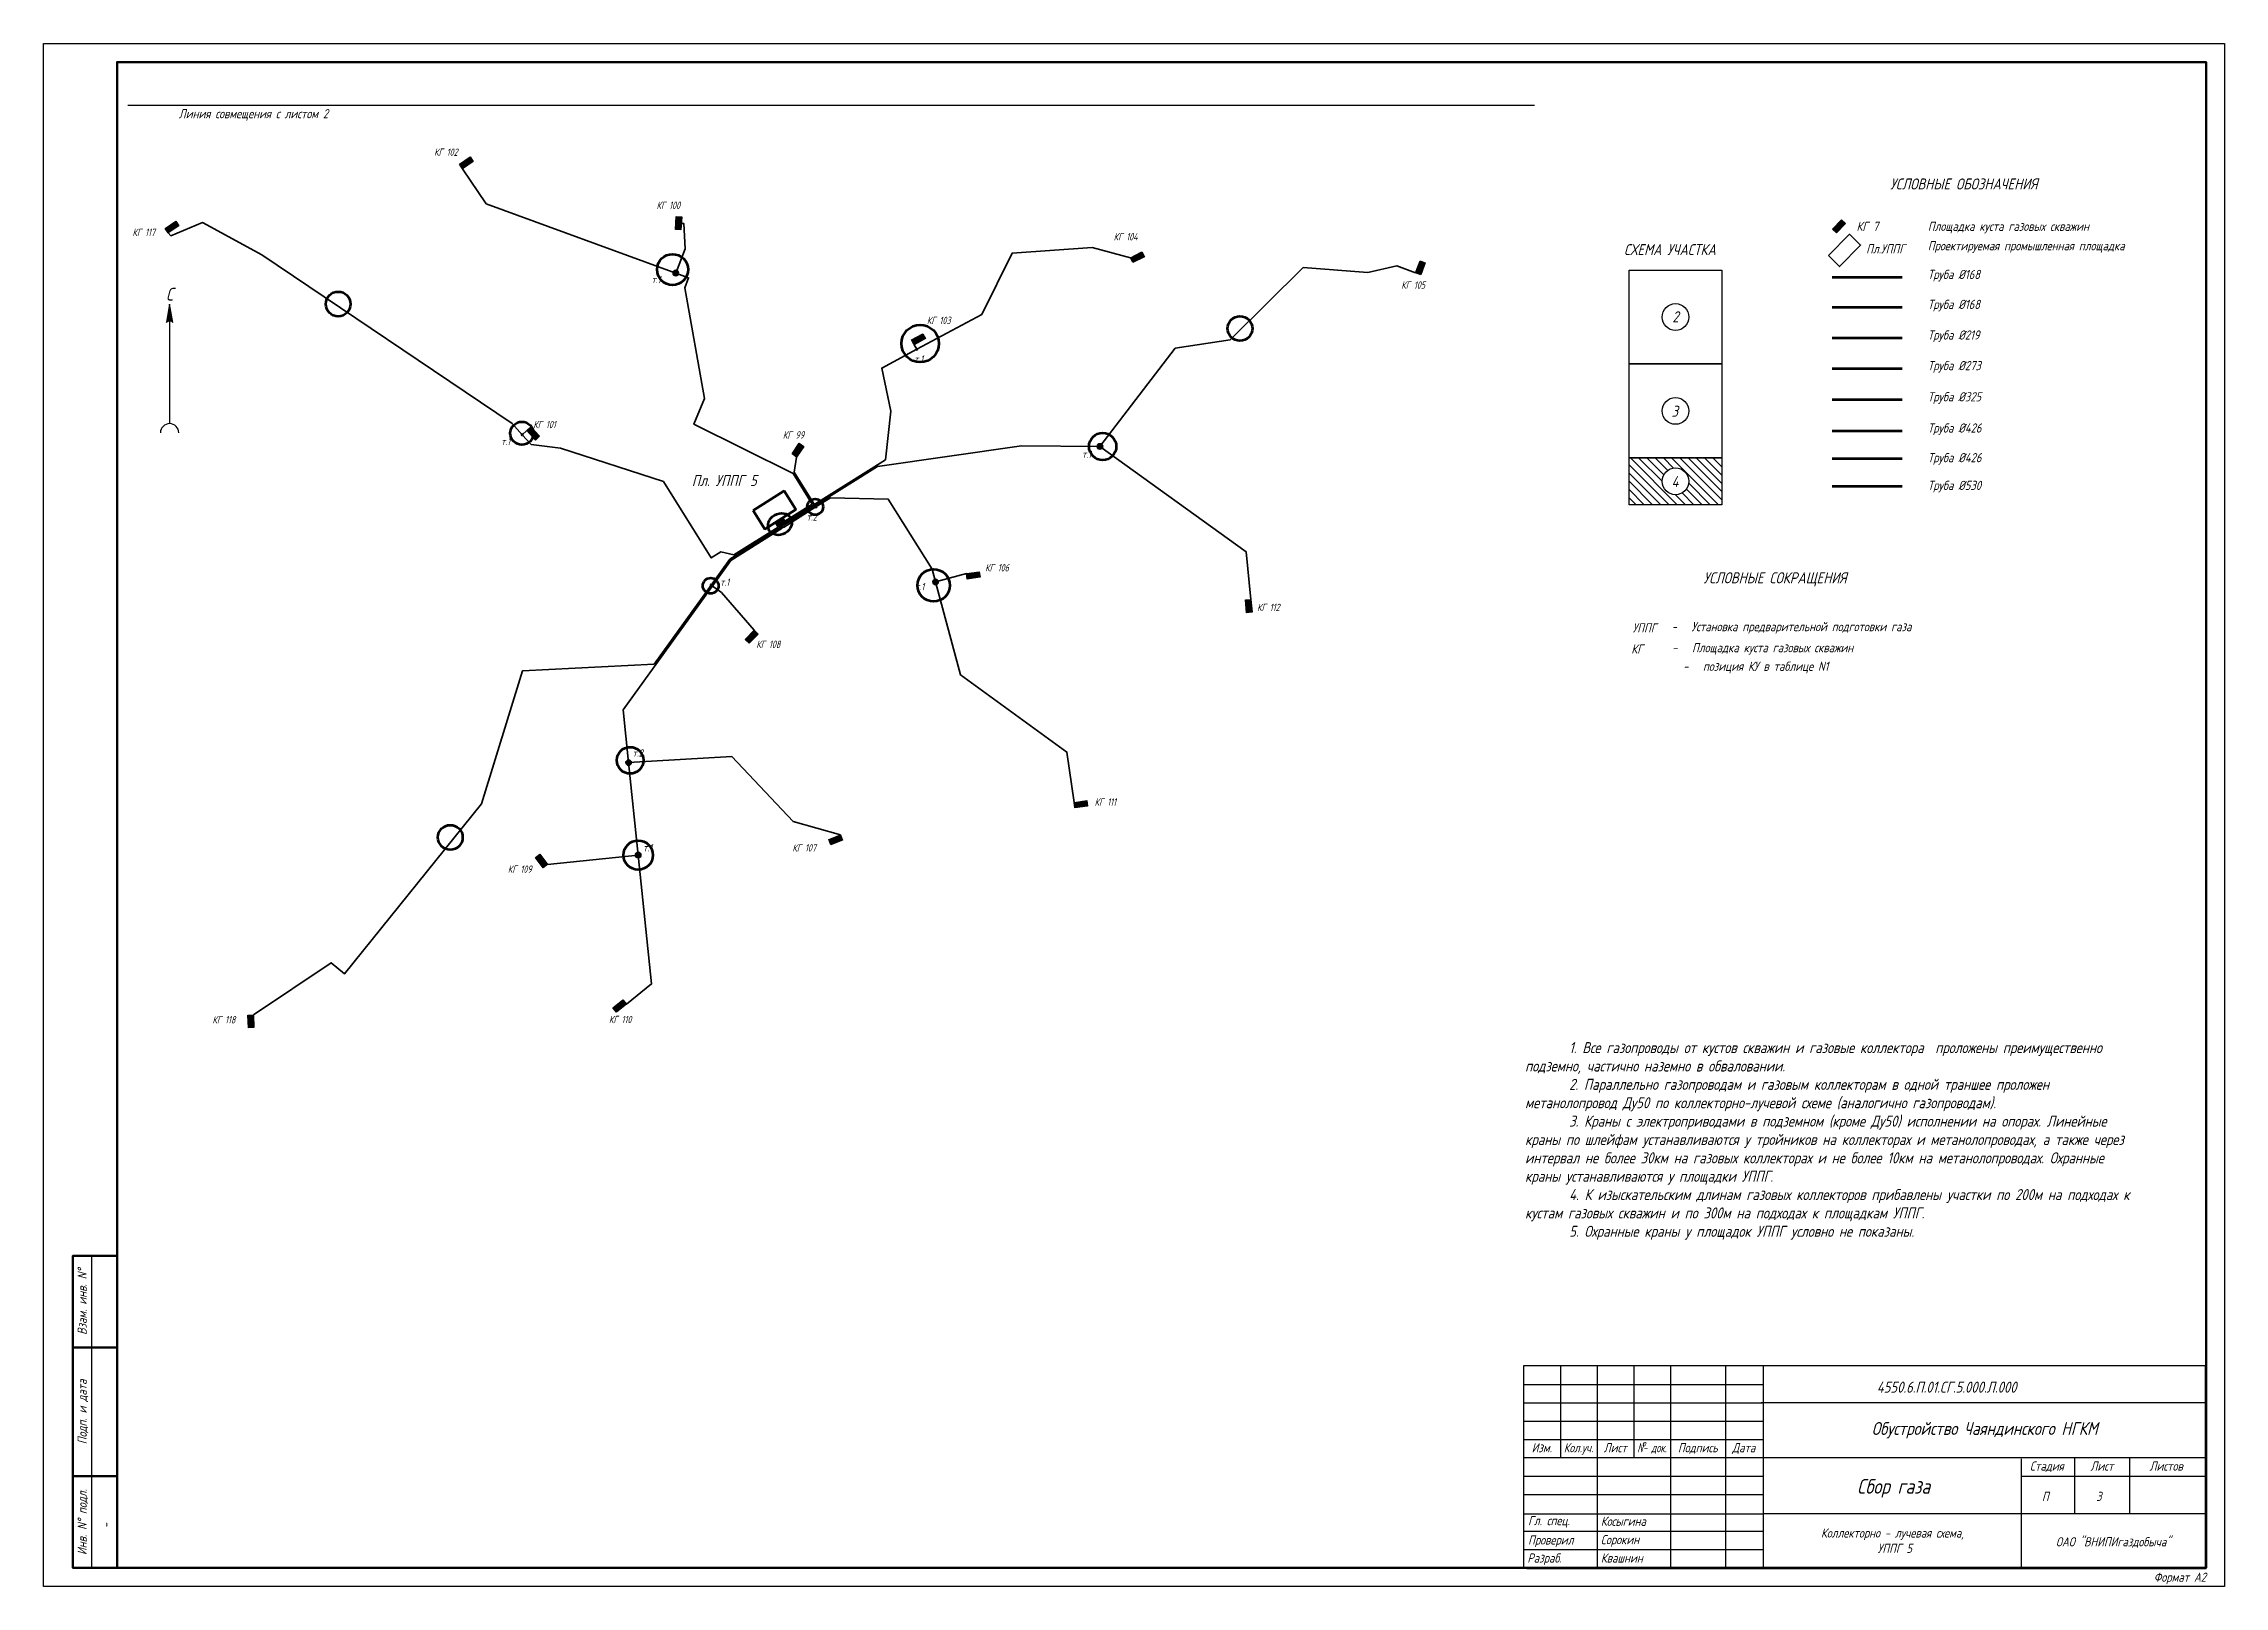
# Paper-space layout 'Лист4' of a CAD drawing. Extents: x -551 to 43, y -1079 to -659.
# The model-space entities are those that its viewports show. They can reach past a viewport. Long polylines and large blocks are cut down to what shows.
import ezdxf
from ezdxf.enums import TextEntityAlignment as Align

# ---------------------------------------------------------------- set-up
doc = ezdxf.new("R2010")
doc.units = 0
for name, color, linetype, lineweight in [('159', 80, 'Continuous', 25), ('168', 244, 'Continuous', 25), ('219', 11, 'Continuous', 25), ('273', 140, 'Continuous', 25), ('325', 92, 'Continuous', 25), ('377', 40, 'Continuous', 25), ('426', 6, 'Continuous', 25), ('530', 1, 'Continuous', 25), ('VPORTS', 7, 'Continuous', 25), ('ИИ_ОФОРМЛЕНИЕ_025', 7, 'Continuous', 25), ('ИИ_ПЛОЩАДКА_025', 7, 'Continuous', 25), ('ИИ_ТЕКСТ_025', 7, 'Continuous', 25), ('ОМГ', 6, 'Continuous', 18)]:
    doc.layers.add(name, color=color, linetype=linetype, lineweight=lineweight)
doc.layers.add('GP', color=7, linetype='Continuous')
doc.layers.add('Oformlen', color=7, linetype='Continuous')
doc.layers.get('VPORTS').off()
doc.styles.add('VNIPISIMPLEXCUR', font='simplex.shx', dxfattribs={"width": 0.8, "oblique": 15})

# ---------------------------------------------------------------- blocks, each defined once
blk = doc.blocks.new('ИИ03А2Г')
at = {"color": 0, "linetype": 'Continuous', "lineweight": 25, "flags": 128}
blk.add_lwpolyline([(0, 0), (0, 420), (594, 420), (594, 0)], close=True, dxfattribs=at)
at = {"color": 0, "linetype": 'Continuous', "lineweight": 50, "flags": 128}
blk.add_lwpolyline([(20, 5), (20, 415), (589, 415), (589, 5)], close=True, dxfattribs=at)
at = {"color": 0, "lineweight": 25, "style": 'VNIPISIMPLEXCUR', "oblique": 15, "width": 0.8, "flags": 8}
blk.add_attdef('FORMAT', text='', height=2.5, dxfattribs=at).set_placement((589, 1.25), align=Align.RIGHT)
blk = doc.blocks.new('ИИ17001')
at = {"linetype": 'Continuous'}
h = blk.add_hatch(color=0, dxfattribs=at)
edge = h.paths.add_edge_path()
edge.add_line((0.8816349035423094, 12.5), (4.440892098500626e-15, 17.5))
edge.add_line((4.440892098500626e-15, 17.5), (-0.8816349035423023, 12.5))
edge.add_arc((3.552713678800501e-15, 11.97271989685595), 1.027280103144051, 30.882412134272272, 149.1175878657276, ccw=False)
at = {"color": 0, "linetype": 'Continuous'}
blk.add_lwpolyline([(0.8816349035423094, 12.5), (4.440892098500626e-15, 17.5), (-0.8816349035423023, 12.5, -0.5671281819617832)], format="xyb", close=True, dxfattribs=at)
blk.add_lwpolyline([(4.440892098500626e-15, 17.5), (-3.552713678800501e-15, -15)], dxfattribs=at)
blk.add_arc((-4.440892098500626e-15, -17.5), 2.5, 0, 180, dxfattribs=at)
at = {"color": 0, "linetype": 'Continuous', "lineweight": 35, "style": 'VNIPISIMPLEXCUR', "oblique": 15, "width": 0.8, "flags": 8}
blk.add_attdef('NORTH', text='', height=3.5, dxfattribs=at).set_placement((5.329070518200751e-15, 20.25), align=Align.MIDDLE)
blk = doc.blocks.new('ИИ02001')
at = {"color": 0, "linetype": 'Continuous', "lineweight": 50, "flags": 128}
for points in [[(0, 85), (-12, 85), (-12, 0), (0, 0)], [(-12, 60), (0, 60)], [(-12, 25), (0, 25)]]:
    blk.add_lwpolyline(points, dxfattribs=at)
at = {"color": 0, "linetype": 'Continuous', "lineweight": 25, "flags": 128}
blk.add_lwpolyline([(-7, 85), (-7, 0)], dxfattribs=at)
at = {"color": 0, "lineweight": 25, "style": 'VNIPISIMPLEXCUR', "oblique": 15, "width": 0.8}
for s, p in [('Взам. инв. N%%D', (-8.25, 72.5)), ('Подп. и дата', (-8.25, 42.5)), ('Инв. N%%d подл.', (-8.25, 12.5))]:
    blk.add_text(s, height=2.5, rotation=90, dxfattribs=at).set_placement(p, align=Align.CENTER)
at = {"color": 0, "lineweight": 25, "style": 'VNIPISIMPLEXCUR', "oblique": 15, "width": 0.8, "flags": 8}
for tag, p in [('А22', (-2.25, 72.5)), ('А20', (-2.25, 12.5))]:
    blk.add_attdef(tag, text='', height=2.5, rotation=90, dxfattribs=at).set_placement(p, align=Align.CENTER)

msp = doc.modelspace()

# ---------------------------------------------------------------- hatches: boundary and pattern name
at = {"layer": 'ИИ_ОФОРМЛЕНИЕ_025'}
h = msp.add_hatch(color=256, dxfattribs=at)
edge = h.paths.add_edge_path()
edge.add_arc((1509095.18069445, 2158742.955243815), 75, 0, 360)
h = msp.add_hatch(color=256, dxfattribs=at)
edge = h.paths.add_edge_path()
edge.add_arc((1515656.721880388, 2156667.441228228), 22.5, 0, 360)
h = msp.add_hatch(color=256, dxfattribs=at)
edge = h.paths.add_edge_path()
edge.add_arc((1504913.120010089, 2154342.842828408), 22.5, 0, 360)
h = msp.add_hatch(color=256, dxfattribs=at)
edge = h.paths.add_edge_path()
edge.add_arc((1520647.903084699, 2154022.974607882), 75, 0, 360)
h = msp.add_hatch(color=256, dxfattribs=at)
edge = h.paths.add_edge_path()
edge.add_arc((1512914.875094509, 2152376.712751264), 22.5, 0, 360)
h = msp.add_hatch(color=256, dxfattribs=at)
edge = h.paths.add_edge_path()
edge.add_arc((1516171.321145419, 2150333.364136969), 75, 0, 360)
h = msp.add_hatch(color=256, dxfattribs=at)
edge = h.paths.add_edge_path()
edge.add_arc((1510058.991125733, 2150248.380907368), 22.5, 0, 360)
h = msp.add_hatch(color=256, dxfattribs=at)
edge = h.paths.add_edge_path()
edge.add_arc((1507810.742247857, 2145414.236513739), 75, 0, 360)
h = msp.add_hatch(color=256, dxfattribs=at)
edge = h.paths.add_edge_path()
edge.add_arc((1508071.420828044, 2142897.194035826), 75, 0, 360)
at = {"layer": 'ИИ_ПЛОЩАДКА_025'}
for points in [[(1503288.230181877, 2161585.482442612), (1503204.49355612, 2161709.933949257), (1503494.880404964, 2161905.319409358), (1503578.617030721, 2161780.867902709)], [(1495267.309604835, 2159835.275738915), (1495183.572979078, 2159959.727245561), (1495473.959827922, 2160155.112705662), (1495557.696453679, 2160030.661199013)], [(1509107.500403181, 2160280.634681322), (1509257.152561236, 2160270.425294062), (1509233.330657631, 2159921.236925252), (1509083.678499568, 2159931.446312517)], [(1521547.883114178, 2159027.554363446), (1521480.690979294, 2159161.66333783), (1521793.61191953, 2159318.444985879), (1521860.804054409, 2159184.33601149)], [(1529369.295210104, 2159074.606168836), (1529509.848246191, 2159022.214909578), (1529387.601974588, 2158694.257825375), (1529247.048938498, 2158746.649084635)], [(1515826.778549936, 2157091.297692906), (1515897.588442724, 2156959.063207678), (1515589.041310519, 2156793.840124509), (1515518.231417734, 2156926.074609741)], [(1505038.648941342, 2154457.09690845), (1505149.579729841, 2154558.06403262), (1505385.169686229, 2154299.225526113), (1505274.238897726, 2154198.258401945)], [(1512457.827547032, 2154109.347508566), (1512582.261123762, 2154025.584241062), (1512386.813499581, 2153735.239228699), (1512262.379922856, 2153819.002496205)], [(1517035.908102259, 2150412.322139562), (1517014.954974119, 2150560.851484882), (1517361.523446534, 2150609.7421172), (1517382.476574671, 2150461.212771879)], [(1524610.424812611, 2149843.703484376), (1524759.741265129, 2149858.007225399), (1524793.116660848, 2149509.602169518), (1524643.80020833, 2149495.298428497)], [(1511234.041429412, 2149017.098428026), (1511340.18913703, 2148911.114164255), (1511092.892521556, 2148663.436179811), (1510986.744813941, 2148769.420443586)], [(1519966.952834178, 2144184.202729911), (1519945.651095957, 2144332.682479199), (1520292.1038443, 2144382.386535037), (1520313.405582517, 2144233.906785747)], [(1513314.289531555, 2143181.291042586), (1513260.010003347, 2143321.125705018), (1513586.29088236, 2143447.777937503), (1513640.570410565, 2143307.943275069)], [(1505272.375758585, 2142833.246181584), (1505392.885264985, 2142922.562803031), (1505601.290715031, 2142641.373954761), (1505480.781208627, 2142552.057333314)], [(1497606.346068837, 2138200.371103386), (1497456.471552745, 2138194.236820518), (1497442.15822605, 2138543.944024733), (1497592.032742146, 2138550.078307602)], [(1507477.606270481, 2138622.213721528), (1507382.673730116, 2138738.350764626), (1507653.660164017, 2138959.860025479), (1507748.592704382, 2138843.722982378)]]:
    msp.add_hatch(color=256, dxfattribs=at).paths.add_polyline_path(points)

# ---------------------------------------------------------------- linework, layer by layer
at = {"layer": '159', "lineweight": 35}
msp.add_lwpolyline([(1517014.954974119, 2150560.851484882), (1516171.321145419, 2150333.364136969)], dxfattribs=at)
at = {"layer": '168', "lineweight": 35}
for points in [[(1495267.309604835, 2159835.275738915), (1495337.048443295, 2159758.293239347), (1496204.270793948, 2160118.316825684), (1497816.756602582, 2159240.876449696), (1504639.135079917, 2154643.865211617), (1504913.120010089, 2154342.842828408)], [(1515589.041310519, 2156793.840124509), (1515656.721880388, 2156667.441228228)], [(1505038.648941345, 2154457.096908447), (1504913.120010089, 2154342.842828408)], [(1512386.813499581, 2153735.239228699), (1512316.000369191, 2153325.554672875), (1512911.914627135, 2152374.857077361)], [(1497592.032742146, 2138550.078307602), (1499705.048817635, 2139967.139173809), (1500074.845931541, 2139668.969596745), (1503799.958440587, 2144288.944137366), (1504920.403787971, 2147916.211971367), (1508504.756310806, 2148093.350530911), (1510058.991125733, 2150248.380907368)], [(1511234.041429412, 2149017.098428026), (1510337.833446488, 2150047.276344052), (1510058.991125733, 2150248.380907368)]]:
    msp.add_lwpolyline(points, dxfattribs=at)
at = {"layer": '219', "lineweight": 35}
for points in [[(1503288.230181877, 2161585.482442612), (1503930.977114849, 2160630.215574865), (1509095.18069445, 2158742.955243815)], [(1509245.241609432, 2160095.831109657), (1509315.174667213, 2160091.060221763), (1509346.818300786, 2159406.857863506), (1509095.18069445, 2158742.955243815)], [(1521480.690979294, 2159161.66333783), (1520433.542267855, 2159442.835840333), (1518253.865617163, 2159280.690013362), (1517428.640282549, 2157616.218873834), (1515656.721880388, 2156667.441228229)], [(1524759.741265129, 2149858.007225399), (1524628.282850236, 2151158.136227238), (1520647.903084699, 2154022.974607882)], [(1510058.991125733, 2150248.380907368), (1510566.298537284, 2150951.789987897), (1511938.960067801, 2151812.200103461), (1511837.184432227, 2151974.56885153)], [(1519945.651095957, 2144332.682479199), (1519749.02902459, 2145703.199549923), (1516852.284017138, 2147808.02231053), (1516171.321145419, 2150333.364136969)], [(1505601.290715031, 2142641.373954761), (1508071.420828044, 2142897.194035826)], [(1507748.592704382, 2138843.722982378), (1508434.600513972, 2139390.428363217), (1508071.420828044, 2142897.194035826)]]:
    msp.add_lwpolyline(points, dxfattribs=at)
at = {"layer": '273', "lineweight": 35}
for points in [[(1509095.18069445, 2158742.955243815), (1509442.703520779, 2158615.885192335), (1509339.830021363, 2158344.471126868), (1509873.360685289, 2155332.514679094), (1509590.525540423, 2154627.526939522), (1512293.781332444, 2153285.687513959), (1512814.289680019, 2152455.289469467), (1512065.932577576, 2151986.205851825), (1512006.64549394, 2152080.790076158)], [(1529247.048938498, 2158746.649084635), (1528739.297774848, 2158935.913746538), (1527943.481939062, 2158760.716801611), (1526184.943631243, 2158893.579428485), (1524193.314458914, 2156927.630993827), (1522701.526001219, 2156697.177293812), (1520647.903084699, 2154022.974607882)], [(1504913.120010089, 2154342.842828408), (1505159.259222787, 2154072.414041101), (1505955.393019181, 2153972.537551501), (1508756.734693822, 2153070.055722945), (1510061.331982471, 2150988.750267953), (1510318.304683756, 2151149.825082103), (1510680.631357957, 2151070.664459948), (1511883.823625147, 2151824.848047559), (1511803.292219885, 2151953.324606604)], [(1512911.914627135, 2152374.85707736), (1512027.988675322, 2151820.796480021), (1511904.968856912, 2152017.057341381)], [(1516171.321145419, 2150333.364136969), (1516077.780618493, 2150680.257947081), (1514884.527421545, 2152583.923106297), (1513305.632679785, 2152621.646595174), (1512911.914627135, 2152374.85707736)], [(1513586.29088236, 2143447.777937503), (1512295.168428205, 2143811.777510616), (1510624.579011392, 2145577.94334149), (1507810.742247857, 2145414.236513739)], [(1508071.420828048, 2142897.194035826), (1507810.742247857, 2145414.236513739)]]:
    msp.add_lwpolyline(points, dxfattribs=at)
at = {"layer": '325', "lineweight": 35}
for points in [[(1515656.721880388, 2156667.441228229), (1514703.706860621, 2156157.147218313), (1514950.531736571, 2154984.273823516), (1514810.112490833, 2153659.098421422), (1512053.28461016, 2151931.069394556), (1511972.753281597, 2152059.545831232)], [(1520647.903084699, 2154022.974607882), (1518513.398323759, 2154036.10955033), (1514591.019214012, 2153474.558351541), (1512040.636642739, 2151875.932937291), (1511938.861069255, 2152038.301586307)]]:
    msp.add_lwpolyline(points, dxfattribs=at)
at = {"layer": '426', "lineweight": 35}
msp.add_lwpolyline([(1507810.742247857, 2145414.236513739), (1507661.457537182, 2146855.689654222), (1510594.167660348, 2150922.050374015), (1511994.096510451, 2151799.552159362), (1511871.07664457, 2151995.813096455)], dxfattribs=at)
at = {"layer": '426', "color": 3, "lineweight": 60}
for centre, radius in [((1509007.004518311, 2158839.089253253), 421.10433788709), ((1499900.023725931, 2157899.708550845), 336.9594190192969), ((1524462.868048318, 2157234.214244574), 336.9594190192969), ((1515752.817812866, 2156824.482959867), 508.9400227116731), ((1504902.544766382, 2154380.584614629), 315.1909265886355), ((1520722.903084712, 2154022.974607886), 371.0410913421842), ((1512892.375094522, 2152376.712751267), 216.8414848651732), ((1510045.829701232, 2150230.131882609), 213.6800721657059), ((1516118.112154886, 2150240.902242793), 441.2029779142039), ((1507850.713666278, 2145477.697412809), 362.3131463885269), ((1502953.134405159, 2143379.402035959), 336.9594190192969), ((1508071.420828057, 2142897.19403583), 400.1624741545356)]:
    msp.add_circle(centre, radius, dxfattribs=at)
at = {"layer": 'ИИ_ОФОРМЛЕНИЕ_025'}
msp.add_lwpolyline([(1495156.93142935, 2163315.580235504), (1535232.367194642, 2163315.580235504)], dxfattribs=at)
at = {"layer": 'ИИ_ОФОРМЛЕНИЕ_025', "lineweight": 35}
for centre, radius in [((1509095.18069445, 2158742.955243815), 75), ((1515656.721880388, 2156667.441228228), 22.5), ((1504913.120010089, 2154342.842828408), 22.5), ((1520647.903084699, 2154022.974607882), 75), ((1512914.875094509, 2152376.712751264), 22.5), ((1516171.321145419, 2150333.364136969), 75), ((1510058.991125733, 2150248.380907368), 22.5), ((1507810.742247857, 2145414.236513739), 75), ((1508071.420828044, 2142897.194035826), 75)]:
    msp.add_circle(centre, radius, dxfattribs=at)
at = {"layer": 'ИИ_ПЛОЩАДКА_025', "lineweight": 30, "flags": 128}
for points in [[(1503288.230181877, 2161585.482442612), (1503204.49355612, 2161709.933949257), (1503494.880404964, 2161905.319409358), (1503578.617030721, 2161780.867902709)], [(1495267.309604835, 2159835.275738915), (1495183.572979078, 2159959.727245561), (1495473.959827922, 2160155.112705662), (1495557.696453679, 2160030.661199013)], [(1509107.500403181, 2160280.634681322), (1509257.152561236, 2160270.425294062), (1509233.330657631, 2159921.236925252), (1509083.678499568, 2159931.446312517)], [(1521547.883114178, 2159027.554363446), (1521480.690979294, 2159161.66333783), (1521793.61191953, 2159318.444985879), (1521860.804054409, 2159184.33601149)], [(1529369.295210104, 2159074.606168836), (1529509.848246191, 2159022.214909578), (1529387.601974588, 2158694.257825375), (1529247.048938498, 2158746.649084635)], [(1515826.778549936, 2157091.297692906), (1515897.588442724, 2156959.063207678), (1515589.041310519, 2156793.840124509), (1515518.231417734, 2156926.074609741)], [(1505038.648941342, 2154457.09690845), (1505149.579729841, 2154558.06403262), (1505385.169686229, 2154299.225526113), (1505274.238897726, 2154198.258401945)], [(1512457.827547032, 2154109.347508566), (1512582.261123762, 2154025.584241062), (1512386.813499581, 2153735.239228699), (1512262.379922856, 2153819.002496205)], [(1517035.908102259, 2150412.322139562), (1517014.954974119, 2150560.851484882), (1517361.523446534, 2150609.7421172), (1517382.476574671, 2150461.212771879)], [(1524610.424812611, 2149843.703484376), (1524759.741265129, 2149858.007225399), (1524793.116660848, 2149509.602169518), (1524643.80020833, 2149495.298428497)], [(1511234.041429412, 2149017.098428026), (1511340.18913703, 2148911.114164255), (1511092.892521556, 2148663.436179811), (1510986.744813941, 2148769.420443586)], [(1519966.952834178, 2144184.202729911), (1519945.651095957, 2144332.682479199), (1520292.1038443, 2144382.386535037), (1520313.405582517, 2144233.906785747)], [(1513314.289531555, 2143181.291042586), (1513260.010003347, 2143321.125705018), (1513586.29088236, 2143447.777937503), (1513640.570410565, 2143307.943275069)], [(1505272.375758585, 2142833.246181584), (1505392.885264985, 2142922.562803031), (1505601.290715031, 2142641.373954761), (1505480.781208627, 2142552.057333314)], [(1497606.346068837, 2138200.371103386), (1497456.471552745, 2138194.236820518), (1497442.15822605, 2138543.944024733), (1497592.032742146, 2138550.078307602)], [(1507477.606270481, 2138622.213721528), (1507382.673730116, 2138738.350764626), (1507653.660164017, 2138959.860025479), (1507748.592704382, 2138843.722982378)]]:
    msp.add_lwpolyline(points, close=True, dxfattribs=at)
at = {"layer": 'ИИ_ПЛОЩАДКА_025', "lineweight": 50}
msp.add_lwpolyline([(1511199.273171961, 2152282.841939163), (1511517.936845846, 2151774.458754015), (1512365.242154431, 2152305.564877153), (1512046.578480553, 2152813.948062309)], close=True, dxfattribs=at)
at = {"layer": 'ОМГ', "color": 3, "lineweight": 53}
msp.add_ellipse((1511931.746967096, 2151908.493616538), major_axis=(-290.0976867995033, -169.3722899482168), ratio=0.8471995541747447, start_param=-3.141592653589793, end_param=3.141592653589793, dxfattribs=at)

# ---------------------------------------------------------------- texts
at = {"layer": 'ИИ_ОФОРМЛЕНИЕ_025', "style": 'VNIPISIMPLEXCUR', "oblique": 15, "width": 0.8}
msp.add_text('Линия совмещения с листом 3', height=250, dxfattribs=at).set_placement((1495615.171312809, 2163427.55308491, -1.318888000000001))
at = {"layer": 'ИИ_ТЕКСТ_025', "lineweight": 35, "style": 'VNIPISIMPLEXCUR', "oblique": 15}
for s, height, width, p in [('КГ 102', 200, 0.75, (1502511.067838982, 2161934.539220414, -3.297220000000002)), ('КГ 100', 200, 0.75, (1508571.206280023, 2160489.603760461, -3.297220000000002)), ('КГ 117', 200, 0.75, (1494296.126138233, 2159752.606581293, -3.297220000000002)), ('КГ 104', 200, 0.75, (1521022.158302512, 2159632.502059352, -3.297220000000002)), ('т.1', 200, 0.8, (1508434.119934641, 2158466.754120042, -3.297220000000002)), ('КГ 105', 200, 0.75, (1528855.332588185, 2158316.828455408, -3.297220000000002)), ('КГ 103', 200, 0.75, (1515933.359354223, 2157354.9465734, -3.297220000000002)), ('т.1', 200, 0.8, (1515585.297119133, 2156301.87375254, -3.297220000000002)), ('КГ 101', 200, 0.75, (1505212.097109139, 2154519.040826258, -3.297220000000002)), ('т.1', 200, 0.8, (1504336.197688051, 2154062.609786839, -3.297220000000002)), ('КГ 99', 200, 0.75, (1512011.221348748, 2154237.38866665, -3.297220000000002)), ('т.1', 200, 0.8, (1520159.091328721, 2153712.816059405, -3.297220000000002)), ('Пл. УППГ 5', 300, 0.8, (1509534.41530595, 2152945.980496481, -3.297220000000002)), ('т.2', 200, 0.8, (1512659.736570332, 2152003.598577831, -3.297220000000002)), ('т.1', 200, 0.8, (1510301.824828662, 2150228.204487825, -3.297220000000002)), ('т.1', 200, 0.8, (1515614.648008477, 2150108.153282243, -3.297220000000002)), ('КГ 106', 200, 0.75, (1517520.551069174, 2150621.533291773, -3.297220000000002)), ('КГ 112', 200, 0.75, (1524928.876227323, 2149540.301013008, -3.297220000000002)), ('КГ 108', 200, 0.75, (1511288.051213332, 2148536.430777943, -3.297220000000002)), ('т.2', 200, 0.8, (1507918.204630636, 2145576.497806996, -3.297220000000002)), ('КГ 111', 200, 0.75, (1520504.079055149, 2144244.084409295, -3.297220000000002)), ('т.1', 200, 0.8, (1508204.670756653, 2143001.195013679, -3.297220000000002)), ('КГ 107', 200, 0.75, (1512270.391736127, 2142994.540968166, -3.297220000000002)), ('КГ 109', 200, 0.75, (1504519.929352801, 2142415.670038383, -3.297220000000002)), ('КГ 118', 200, 0.75, (1496474.258574851, 2138315.538815443, -3.297220000000002)), ('КГ 110', 200, 0.75, (1507274.418660361, 2138321.980856635, -3.297220000000002))]:
    msp.add_text(s, height=height, dxfattribs=dict(at, width=width)).set_placement(p)

psp = doc.layouts.new('Лист4')

# ---------------------------------------------------------------- hatches: boundary and pattern name
at = {"layer": 'ИИ_ОФОРМЛЕНИЕ_025'}
psp.add_hatch(color=256, dxfattribs=at).paths.add_polyline_path([(-62.50725122826248, -710.2559588209348), (-63.5956701431262, -709.2238036650612), (-61.18730811281262, -706.6841595303864), (-60.09888919796344, -707.7163146862237)])
h = psp.add_hatch(dxfattribs=at)
h.set_pattern_fill('LINE', color=256, scale=0.5, angle=135, style=0)
h.set_pattern_definition([(135, (-88.6148486823081, -2.321930548842147), (-1.122532015133644, -1.122532015133644), [])])
h.paths.add_polyline_path([(-119.0160000716132, -784.2858505532583), (-93.75136505237606, -784.2858505532583), (-93.75136505237606, -771.5081026530308), (-119.0160000716132, -771.5081026530308)])
h.paths.add_polyline_path([(-110.0288694393549, -777.8969766031448, -1), (-102.7384956846344, -777.8969766031448, -1)], flags=16)
h.paths.add_polyline_path([(-108.4102748223217, -780.0361724874041), (-105.195989108036, -780.4380962760507), (-103.9902177420959, -775.9380962760507), (-107.2045034563816, -775.5361724874041)], flags=8)

# ---------------------------------------------------------------- linework, layer by layer
at = {"color": 0}
for p, q in [((38.12421335242243, -1018.743580363221), (-147.7410998930268, -1018.743580363221)), ((-147.7410998930268, -1018.743580363221), (-147.7410998930268, -1073.743580363221)), ((-147.7410998930268, -1018.743580363221), (-147.7410998930268, -1073.207829103335)), ((-127.7410998930268, -1018.743580364152), (-127.7410998930268, -1073.743580363221)), ((-107.7410998930268, -1018.743580364152), (-107.7410998930268, -1073.743580363221)), ((-92.74109989302679, -1018.743580364152), (-92.74109989302679, -1073.743580363221)), ((-82.47288169214016, -1018.743580363221), (-82.47288169214016, -1073.743580363221)), ((-147.7410998930268, -1023.743580363221), (-82.47288169202375, -1023.743580363221)), ((-147.7410998930268, -1028.743580363221), (-82.74109989302679, -1028.743580363221)), ((38.12421335242243, -1028.743580363221), (-83.00931809391341, -1028.743580363221)), ((38.12421335242243, -1028.743580363221), (-82.74109989302679, -1028.743580363221)), ((-147.7410998930268, -1033.743580363221), (-82.47288169202375, -1033.743580363221)), ((-147.7410998930268, -1038.743580363221), (-82.47288169202375, -1038.743580363221)), ((38.12421335242243, -1043.743580363221), (-147.7410998930268, -1043.743580363221)), ((-12.13243262879996, -1073.743580363221), (-12.13243262879996, -1044.047761135265)), ((2.258900106973215, -1043.743580363221), (2.258900106973215, -1058.743580363221)), ((17.25890010697321, -1043.743580363221), (17.25890010697321, -1058.743580363221)), ((-147.7410998930268, -1048.743580363221), (-82.47288169214016, -1048.743580363221)), ((-12.13243262879996, -1048.743580363221), (38.12421335242243, -1048.743580363221)), ((-147.7410998930268, -1053.743580363221), (-82.47288169214016, -1053.743580363221)), ((-147.7410998930268, -1059.013530700929), (-82.47288169214016, -1059.013530700929)), ((38.12421335242243, -1059.013530700929), (-82.47288169214016, -1059.013530700929)), ((-147.7410998930268, -1063.743580363221), (-82.47288169214016, -1063.743580363221)), ((-147.7410998930268, -1068.743580363221), (-82.47288169214016, -1068.743580363221))]:
    psp.add_line(p, q, dxfattribs=at)
at = {"color": 0, "linetype": 'Continuous'}
for p, q in [((-137.7410998930268, -1018.743580363221), (-137.7410998930268, -1043.743580363221)), ((-117.7410998930268, -1018.743580363221), (-117.7410998930268, -1043.743580363221))]:
    psp.add_line(p, q, dxfattribs=at)
at = {"linetype": 'Continuous', "lineweight": 60, "ltscale": 100}
for p, q in [((38.12421335242243, -1073.743580363221), (38.12421335242243, -1018.743580363221)), ((-146.8757866475776, -1073.743580363221), (38.12421335242243, -1073.743580363221))]:
    psp.add_line(p, q, dxfattribs=at)
at = {"layer": '159', "lineweight": 60, "flags": 128}
psp.add_lwpolyline([(-63.73882083261401, -722.3465295489037), (-44.64480849436791, -722.3465295489037)], dxfattribs=at)
at = {"layer": '168', "lineweight": 60, "flags": 128}
psp.add_lwpolyline([(-63.73882083261401, -730.4983820176964), (-44.64480849436791, -730.4983820176964)], dxfattribs=at)
at = {"layer": '219', "lineweight": 60, "flags": 128}
psp.add_lwpolyline([(-63.73882083261401, -738.8333848907383), (-44.64480849436791, -738.8333848907383)], dxfattribs=at)
at = {"layer": '273', "lineweight": 60, "flags": 128}
psp.add_lwpolyline([(-63.73882083261401, -747.1683877637803), (-44.64480849436791, -747.1683877637803)], dxfattribs=at)
at = {"layer": '325', "lineweight": 60, "flags": 128}
psp.add_lwpolyline([(-63.73882083261401, -755.6605884531633), (-44.64480849436791, -755.6605884531633)], dxfattribs=at)
at = {"layer": '377', "lineweight": 60, "flags": 128}
psp.add_lwpolyline([(-63.73882083261401, -764.1527891425463), (-44.64480849436791, -764.1527891425463)], dxfattribs=at)
at = {"layer": '426', "lineweight": 60, "flags": 128}
psp.add_lwpolyline([(-63.73882083261401, -771.6993547847048), (-44.64480849436791, -771.6993547847048)], dxfattribs=at)
at = {"layer": '530', "lineweight": 60, "flags": 128}
psp.add_lwpolyline([(-63.73882083261401, -779.2459204268632), (-44.64480849436791, -779.2459204268632)], dxfattribs=at)
at = {"layer": 'ИИ_ОФОРМЛЕНИЕ_025'}
psp.add_lwpolyline([(-527.9616182546525, -675.4814417835255), (-163.7328688713492, -675.4814417835255)], dxfattribs=at)
at = {"layer": 'ИИ_ОФОРМЛЕНИЕ_025', "lineweight": 30}
psp.add_lwpolyline([(-62.50725122826248, -710.2559588209348), (-63.5956701431262, -709.2238036650612), (-61.18730811281262, -706.6841595303864), (-60.09888919796344, -707.7163146862237)], close=True, dxfattribs=at)
at = {"layer": 'ИИ_ОФОРМЛЕНИЕ_025', "lineweight": 35}
psp.add_lwpolyline([(-64.74119475511111, -716.4664006573299), (-58.96975452917911, -710.6205355937733), (-55.96215231435963, -713.5898474436864), (-61.73359254029174, -719.435712507243)], close=True, dxfattribs=at)
at = {"layer": 'ИИ_ОФОРМЛЕНИЕ_025'}
for points in [[(-119.0160000716132, -720.3971110521209), (-93.75136505237606, -720.3971110521209), (-93.75136505237606, -745.9526068525759), (-119.0160000716132, -745.9526068525759)], [(-119.0160000716132, -745.9526068525759), (-93.75136505237606, -745.9526068525759), (-93.75136505237606, -771.5081026530308), (-119.0160000716132, -771.5081026530308)], [(-93.75136505237606, -784.2858505532583), (-119.0160000716132, -784.2858505532583), (-119.0160000716132, -771.5081026530308), (-93.75136505237606, -771.5081026530308)]]:
    psp.add_lwpolyline(points, close=True, dxfattribs=at)
for centre in [(-106.3836825619946, -733.1748589523484), (-106.3836825619946, -758.7303547528034), (-106.3836825619946, -777.8969766031448)]:
    psp.add_circle(centre, 3.645186877360284, dxfattribs=at)

# ---------------------------------------------------------------- block references
at = {"layer": 'ИИ_ОФОРМЛЕНИЕ_025', "lineweight": 50}
for name, p, values in [('ИИ03А2Г', (-550.8757866475776, -1078.743580363221), {'FORMAT': 'Формат А2'}), ('ИИ17001', (-516.5621581625321, -747.2037602324046), {'NORTH': 'С'})]:
    psp.add_blockref(name, p, dxfattribs=at).add_auto_attribs(values)
at = {"layer": 'ИИ_ОФОРМЛЕНИЕ_025'}
psp.add_blockref('ИИ02001', (-530.8757866475776, -1073.743580363221), dxfattribs=at)

# ---------------------------------------------------------------- texts
at = {"color": 0, "linetype": 'Continuous', "style": 'VNIPISIMPLEXCUR', "oblique": 15, "width": 0.8}
psp.add_text('o', height=1.7, dxfattribs=at).set_placement((-114.9739843296397, -1040.622468214944), align=Align.CENTER)
psp.add_text('Сбор газа', height=4, dxfattribs=at).set_placement((-56.92251058021657, -1053.510193622023))
at = {"insert": (-22.17433416985887, -1036.243580363221), "char_height": 3.5, "width": 120.5970950445626, "attachment_point": 5, "style": 'VNIPISIMPLEXCUR'}
psp.add_mtext('Обустройство Чаяндинского НГКМ', dxfattribs=at)
at = {"color": 0, "linetype": 'Continuous', "insert": (-47.30265716047006, -1066.298855054432), "char_height": 2.5, "width": 70.3404490633402, "attachment_point": 5, "style": 'VNIPISIMPLEXCUR'}
psp.add_mtext('Коллекторно - лучевая схема,\\P УППГ 5', dxfattribs=at)
at = {"color": 0, "lineweight": 25, "style": 'VNIPISIMPLEXCUR', "oblique": 15, "width": 0.8, "flags": 8}
psp.add_attdef('-', text='-', height=2.5, rotation=90, dxfattribs=at).set_placement((-532.6918672390461, -1062.193114871472), align=Align.CENTER)
at = {"layer": 'GP', "color": 0, "linetype": 'Continuous', "style": 'VNIPISIMPLEXCUR', "oblique": 15, "width": 0.8}
for s, p in [('Изм.', (-142.8028746639889, -1042.243580363221)), ('Лист', (-122.8028746639889, -1042.243580363221)), ('Подпись', (-100.3028746639889, -1042.243580363221)), ('Дата', (-87.80287466398886, -1042.243580363221)), ('Стадия', (-5.241099893026785, -1047.243580363221)), ('Лист', (9.758900106973215, -1047.243580363221)), ('Листов', (27.25890010697321, -1047.243580363221))]:
    psp.add_text(s, height=2.5, dxfattribs=at).set_placement(p, align=Align.CENTER)
at = {"layer": 'GP', "color": 0, "linetype": 'Continuous', "style": 'VNIPISIMPLEXCUR', "oblique": 15}
for s, width, p, p2 in [('Кол.уч.', 0.6653465346534654, (-136.8028746639889, -1042.243580363221), (-128.8028746639889, -1042.243580363221)), ('N- док.', 0.5463414634146344, (-116.8028624451531, -1042.243580363221), (-108.8028624451531, -1042.243580363221))]:
    psp.add_text(s, height=2.5, dxfattribs=dict(at, width=width)).set_placement(p, p2, align=Align.FIT)
at = {"layer": 'GP', "color": 0, "linetype": 'Continuous', "style": 'VNIPISIMPLEXCUR', "oblique": 15, "width": 0.8}
for s, p in [('П', (-6.564579762080484, -1055.496351877689)), ('3', (8.210450826694341, -1055.496351877689)), ('Гл. спец.', (-146.5356758558469, -1062.099201297849)), ('Косыгина', (-126.7194518668389, -1062.273050563871)), ('Проверил', (-146.5356758558469, -1067.365187545769)), ('Сорокин', (-126.7194518668389, -1067.273050563871)), ('Разраб.', (-146.7194518668389, -1072.273050563871)), ('Квашнин', (-126.7194518668389, -1072.273050563871))]:
    psp.add_text(s, height=2.5, dxfattribs=at).set_placement(p)
psp.add_text('ОАО "ВНИПИгаздобыча"', height=2.5, dxfattribs=at).set_placement((12.86756737120004, -1066.565952782981), align=Align.MIDDLE)
at = {"layer": 'Oformlen', "color": 0, "style": 'VNIPISIMPLEXCUR', "oblique": 15, "width": 0.8}
psp.add_text('4550.6.П.01.СГ.5.000.Л.000', height=3, dxfattribs=at).set_placement((-51.5416145230688, -1026.006337091788))
at = {"layer": 'ИИ_ОФОРМЛЕНИЕ_025', "style": 'VNIPISIMPLEXCUR', "oblique": 15, "width": 0.8}
for s, p in [('Линия совмещения с листом 2', (-514.0699537995483, -679.0649604544199, -0.01318888000000001)), ('Площадка куста газовых скважин', (-37.65877448188098, -709.7281739802216, -0.01318888000000001)), ('Проектируемая промышленная площадка', (-37.65877448188098, -715.0221825963291, -0.01318888000000001)), ('Труба %%C168', (-37.65877448188098, -722.8272168183645, -0.01318888000000001)), ('Труба %%C168', (-37.65877448188098, -730.9790692871571, -0.01318888000000001)), ('Труба %%C219', (-37.65877448188098, -739.3140721601991, -0.01318888000000001)), ('Труба %%C273', (-37.65877448188098, -747.649075033241, -0.01318888000000001)), ('Труба %%C325', (-37.65877448188098, -756.1412757226241, -0.01318888000000001)), ('Труба %%C426', (-37.65877448188098, -764.6334764120071, -0.01318888000000001)), ('Труба %%C426', (-37.65877448188098, -772.7094511667344, -0.01318888000000001)), ('Труба %%C530', (-37.65877448188098, -780.2560168088928, -0.01318888000000001)), ('УППГ', (-118.0768698544487, -819.0564320659191, 0.01318888000000001)), ('  -   Установка предварительной подготовки газа', (-110.0768698544487, -818.7115375412554, 0.01318888000000001)), ('КГ', (-118.4210986354835, -824.7869072697338, 0.01318888000000001)), ('  -   Площадка куста газовых скважин', (-109.9247237817956, -824.4420127450701, 0.01318888000000001)), ('  -   позиция КУ в таблице N1  ', (-106.9564296144949, -829.5048511105404, 0.01318888000000001))]:
    psp.add_text(s, height=2.5, dxfattribs=at).set_placement(p)
at = {"layer": 'ИИ_ОФОРМЛЕНИЕ_025', "lineweight": 35, "style": 'VNIPISIMPLEXCUR', "oblique": 15, "width": 0.8}
for s, height, p in [('УСЛОВНЫЕ ОБОЗНАЧЕНИЯ', 3, (-47.89750031599056, -698.4481475637089, -0.01318888000000001)), ('КГ 7', 2.5, (-57.07999678348847, -709.7281739802216, -0.01318888000000001)), ('СХЕМА УЧАСТКА', 3, (-120.3933503944418, -716.3243470140212, -0.01318888000000001)), ('Пл.УППГ', 2.5, (-54.44947669862609, -715.8496077381959, -0.01318888000000001)), ('2', 3, (-107.2393866801849, -734.6080088642079, -0.01318888000000001)), ('3', 3, (-107.4593129279983, -760.3205125313862, -0.01318888000000001)), ('4', 3, (-107.4593129279983, -779.4871343817274, -0.01318888000000001)), ('УСЛОВНЫЕ СОКРАЩЕНИЯ', 3, (-98.72403367664833, -805.672212499788, 0.01318888000000001))]:
    psp.add_text(s, height=height, dxfattribs=at).set_placement(p)
at = {"layer": 'ИИ_ОФОРМЛЕНИЕ_025', "ltscale": 100, "insert": (-147.3531131343216, -930.5742100890293), "char_height": 3, "width": 178.7092998749818, "attachment_point": 1, "style": 'VNIPISIMPLEXCUR'}
psp.add_mtext('^I1. Все газопроводы от кустов скважин и газовые коллектора  проложены преимущественно подземно, частично наземно в обваловании.  \\P^I2. Параллельно газопроводам и газовым коллекторам в одной траншее проложен метанолопровод Ду50 по коллекторно-лучевой схеме (аналогично газопроводам).\\P^I3. Краны с электроприводами в подземном (кроме Ду50) исполнении на опорах. Линейные краны по шлейфам устанавливаются у тройников на коллекторах и метанолопроводах, а также через интервал не более 30км на газовых коллекторах и не более 10км на метанолопроводах. Охранные краны устанавливаются у площадки УППГ. \\P^I4. К изыскательским длинам газовых коллекторов прибавлены участки по 200м на подходах к кустам газовых скважин и по 300м на подходах к площадкам УППГ.\\P^I5. Охранные краны у площадок УППГ условно не показаны.', dxfattribs=at)

# ---------------------------------------------------------------- viewports
at = {"layer": 'VPORTS', "lineweight": 50}
psp.add_viewport(center=(-336.3882266594677, -842.6812366263591), size=(383.1467831903696, 334.3995896856673), view_center_point=(1513325.012372099, 2146595.600751247), view_height=33439.95896856672, dxfattribs=at)

doc.saveas('drawing.dxf')
